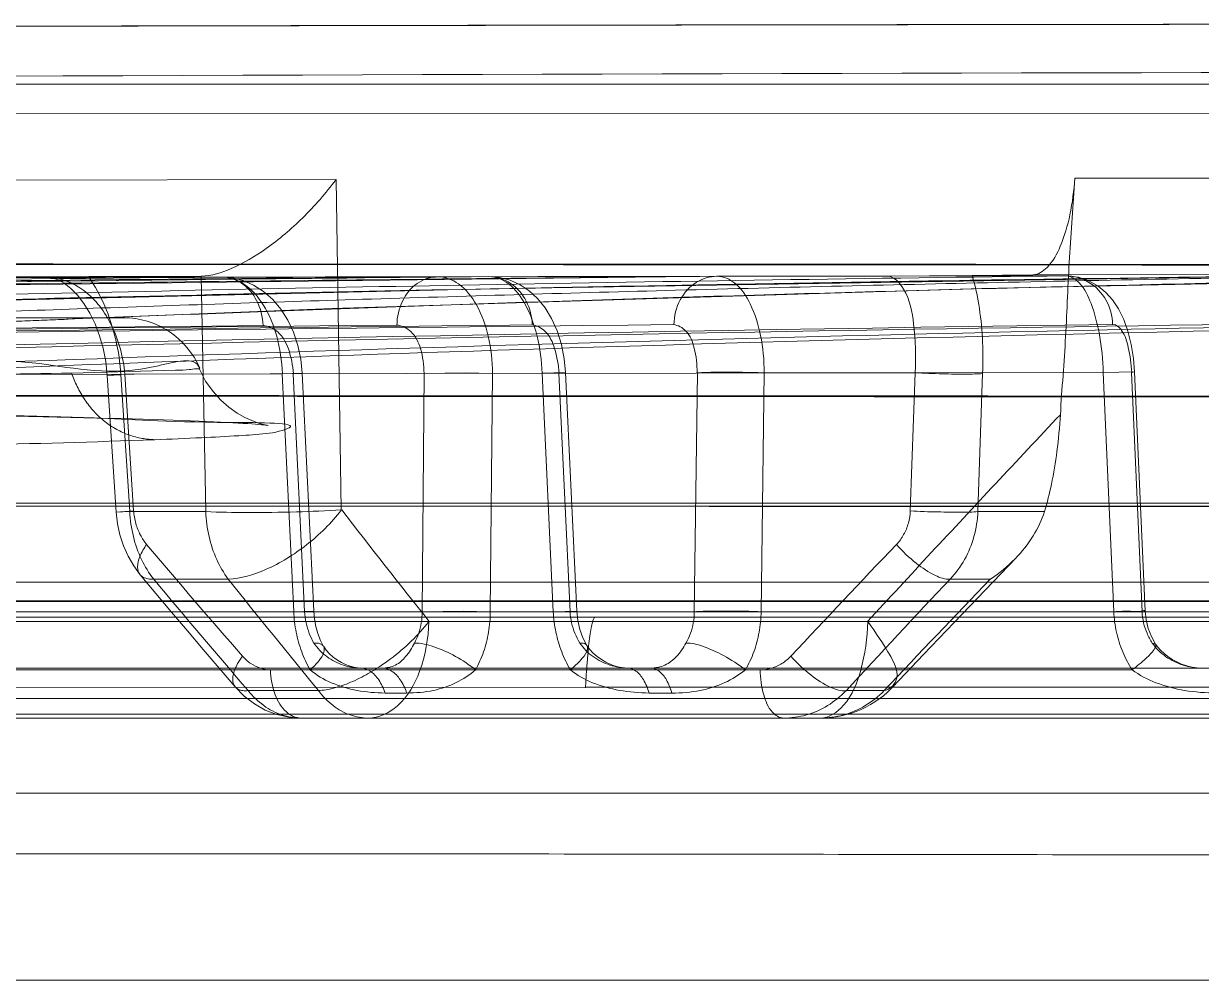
# Model space of a CAD drawing. Header units: millimetres. Extents: x 6110 to 6704, y -2661 to -1821.
# Drawn here: x 6491.412 to 6493.177, y -2148.433 to -2146.999 of the extents above; entities that cross this region are included whole.
import ezdxf

# ---------------------------------------------------------------- set-up
doc = ezdxf.new("R2010")
doc.units = ezdxf.units.MM
doc.header["$LTSCALE"] = 0.1
doc.layers.get('0').update_dxf_attribs({"lineweight": 15})

msp = doc.modelspace()

# ---------------------------------------------------------------- linework, layer by layer
for p, q in [((6500.5625, -2147.09), (6489.5623, -2147.09)), ((6499.6759, -2147.1316), (6490.2165, -2147.1348)), ((6490.6786, -2147.1346), (6499.907, -2147.1315)), ((6491.8806, -2147.2328), (6491.3631, -2147.2339)), ((6491.8878, -2147.728), (6491.8801, -2147.2328)), ((6492.9873, -2147.2309), (6493.5226, -2147.2303)), ((6492.1089, -2147.3784), (6491.267, -2147.3801)), ((6491.5342, -2147.3795), (6491.2674, -2147.3801)), ((6491.3516, -2147.3785), (6491.6777, -2147.3778)), ((6491.5092, -2147.379), (6491.4475, -2147.3798)), ((6491.4475, -2147.3798), (6491.7087, -2147.3792)), ((6491.7091, -2147.3792), (6491.4479, -2147.3798)), ((6491.6778, -2147.3778), (6491.5092, -2147.379)), ((6491.8152, -2147.379), (6491.5342, -2147.3795)), ((6491.6778, -2147.3778), (6491.6847, -2147.7306)), ((6492.1092, -2147.3784), (6491.8152, -2147.379)), ((6492.0322, -2147.3786), (6492.9735, -2147.3772)), ((6492.7058, -2147.3775), (6492.4509, -2147.3779)), ((6492.7061, -2147.3775), (6492.4512, -2147.3779)), ((6492.8333, -2147.3767), (6492.7058, -2147.3775)), ((6492.9244, -2147.3757), (6492.8333, -2147.3767)), ((6493.3422, -2147.3752), (6492.9244, -2147.3757)), ((6491.5608, -2147.44), (6488.4382, -2147.44)), ((6491.37, -2147.5249), (6492.1888, -2147.5232)), ((6491.6395, -2147.5188), (6491.4836, -2147.5229)), ((6491.5634, -2147.5245), (6491.537, -2147.5267)), ((6491.537, -2147.5267), (6491.5575, -2147.5258)), ((6491.5707, -2147.7306), (6491.5575, -2147.5258)), ((6491.7995, -2147.524), (6491.5634, -2147.5245)), ((6491.5634, -2147.5245), (6491.5764, -2147.7293)), ((6491.8292, -2147.523), (6491.7994, -2147.524)), ((6491.8165, -2147.8806), (6491.7994, -2147.524)), ((6491.8157, -2147.524), (6491.8292, -2147.523)), ((6491.8157, -2147.524), (6491.8328, -2147.8806)), ((6491.8464, -2147.8796), (6491.8292, -2147.523)), ((6492.0089, -2147.8806), (6492.0122, -2147.5234)), ((6492.0122, -2147.5234), (6492.0738, -2147.5224)), ((6492.0738, -2147.5224), (6492.1145, -2147.5234)), ((6492.1145, -2147.5234), (6492.1112, -2147.8806)), ((6493.0299, -2147.522), (6492.1144, -2147.5234)), ((6492.1887, -2147.5232), (6492.2239, -2147.5223)), ((6492.1887, -2147.5232), (6492.2056, -2147.8806)), ((6492.2239, -2147.5223), (6492.214, -2147.5232)), ((6492.2308, -2147.8806), (6492.214, -2147.5232)), ((6492.224, -2147.5223), (6492.2408, -2147.8797)), ((6492.4217, -2147.5226), (6492.4169, -2147.8806)), ((6492.517, -2147.8806), (6492.5218, -2147.5226)), ((6492.5218, -2147.5225), (6492.7479, -2147.5225)), ((6492.7479, -2147.5224), (6492.7407, -2147.7293)), ((6492.842, -2147.7306), (6492.849, -2147.5236)), ((6493.0768, -2147.5212), (6493.0299, -2147.522)), ((6493.0458, -2147.8806), (6493.0299, -2147.522)), ((6493.0723, -2147.522), (6493.0768, -2147.5212)), ((6493.0723, -2147.522), (6493.0882, -2147.8806)), ((6493.0927, -2147.8799), (6493.0768, -2147.5213)), ((6491.5501, -2147.7315), (6491.5369, -2147.5267)), ((6493.294, -2147.718), (6486.5005, -2147.718)), ((6486.9055, -2147.7226), (6494.8649, -2147.7223)), ((6491.5764, -2147.7293), (6491.5501, -2147.7315)), ((6491.5501, -2147.7315), (6491.5707, -2147.7306)), ((6491.5707, -2147.7306), (6491.6847, -2147.7306)), ((6492.842, -2147.7306), (6492.9419, -2147.7306)), ((6493.4114, -2147.8365), (6489.0145, -2147.8365)), ((6491.7184, -2147.8316), (6491.6066, -2147.8316)), ((6492.8611, -2147.8316), (6492.8003, -2147.8316)), ((6484.0974, -2147.8647), (6494.8671, -2147.8658)), ((6494.8673, -2147.8645), (6486.8708, -2147.8644)), ((6518.5854, -2147.8886), (6471.5393, -2147.8886)), ((6471.7947, -2147.8806), (6493.7486, -2147.8806)), ((6472.0234, -2147.8807), (6492.4169, -2147.8806)), ((6474.0236, -2147.8887), (6510.2139, -2147.8887)), ((6491.3181, -2147.8953), (6492.6768, -2147.8953)), ((6491.8463, -2147.8796), (6491.8165, -2147.8806)), ((6491.8328, -2147.8806), (6491.8463, -2147.8796)), ((6492.0089, -2147.8806), (6492.0703, -2147.8796)), ((6493.5666, -2147.8953), (6492.0196, -2147.8953)), ((6492.0703, -2147.8796), (6492.1112, -2147.8806)), ((6492.2056, -2147.8806), (6492.2408, -2147.8797)), ((6492.2408, -2147.8797), (6492.2308, -2147.8806)), ((6493.0882, -2147.8806), (6493.0927, -2147.8799)), ((6493.1036, -2147.9275), (6493.1084, -2147.929)), ((6493.6696, -2147.965), (6471.7803, -2147.965)), ((6491.3511, -2147.9677), (6493.0733, -2147.9677)), ((6486.8587, -2147.9956), (6492.254, -2147.9938)), ((6491.7483, -2147.9988), (6491.8535, -2147.9988)), ((6491.9858, -2148.0025), (6491.9534, -2148.0025)), ((6492.254, -2147.9938), (6495.0624, -2147.9937)), ((6492.3492, -2148.0025), (6492.3835, -2148.0025)), ((6492.6444, -2147.9988), (6492.7016, -2147.9988)), ((6494.9423, -2148.0104), (6485.0696, -2148.0104)), ((6486.7943, -2148.0105), (6494.9424, -2148.0106)), ((6495.0623, -2148.034), (6485.068, -2148.0341)), ((6485.0682, -2148.0341), (6495.0617, -2148.0341)), ((6493.5221, -2148.04), (6489.7352, -2148.04)), ((6505.0626, -2148.1525), (6485.0622, -2148.1525)), ((6495.0623, -2148.4331), (6486.4583, -2148.4317))]:
    msp.add_line(p, q)
for points in [[(6494.2922, -2146.9994), (6493.9657, -2146.9996), (6493.644, -2146.9998), (6493.3287, -2147.0001), (6493.0206, -2147.0005), (6492.7205, -2147.0008), (6492.43, -2147.0013), (6492.1502, -2147.0017), (6491.8829, -2147.0022), (6491.6292, -2147.0027), (6491.39, -2147.0032), (6491.1664, -2147.0037), (6490.959, -2147.0043), (6490.7689, -2147.0047), (6490.5965, -2147.0052), (6490.4429, -2147.0056), (6490.1857, -2147.0064)], [(6494.2493, -2146.9995), (6493.9201, -2146.9997), (6493.5964, -2146.9999), (6493.2793, -2147.0002), (6492.9703, -2147.0006), (6492.6708, -2147.001), (6492.3815, -2147.0014), (6492.1039, -2147.0019), (6491.839, -2147.0023), (6491.5881, -2147.0028), (6491.3524, -2147.0034), (6491.1319, -2147.0039), (6490.9272, -2147.0044), (6490.7391, -2147.0049), (6490.5688, -2147.0053)], [(6492.0319, -2147.3786), (6489.7715, -2147.4045), (6487.3918, -2147.4449), (6484.8929, -2147.4989), (6482.2746, -2147.5655), (6479.5371, -2147.6423), (6476.6803, -2147.7266)], [(6492.4505, -2147.3779), (6490.6938, -2147.3991), (6488.8549, -2147.4313), (6486.9338, -2147.4744), (6484.9305, -2147.5281), (6482.8451, -2147.5915), (6480.6776, -2147.6637)], [(6493.3439, -2147.3768), (6492.111, -2147.3967), (6490.8329, -2147.4268), (6489.5095, -2147.4678), (6488.1409, -2147.52), (6486.727, -2147.5837)], [(6493.8117, -2147.3763), (6492.848, -2147.3963), (6491.874, -2147.4261), (6490.8898, -2147.4659), (6489.8954, -2147.5158), (6488.8909, -2147.5759), (6487.8762, -2147.6462)], [(6491.4479, -2147.3798), (6491.4552, -2147.3806), (6491.4634, -2147.3833), (6491.4725, -2147.3884), (6491.4825, -2147.3961), (6491.4924, -2147.4063), (6491.502, -2147.4188), (6491.5108, -2147.4333), (6491.5187, -2147.4494), (6491.5254, -2147.467), (6491.5308, -2147.4858), (6491.5347, -2147.5058), (6491.5369, -2147.5267)], [(6491.8292, -2147.523), (6491.8271, -2147.5022), (6491.8228, -2147.4815), (6491.8162, -2147.4618), (6491.8077, -2147.4436), (6491.7972, -2147.4271), (6491.7851, -2147.4127), (6491.7713, -2147.4006), (6491.7563, -2147.391), (6491.7405, -2147.3843), (6491.7246, -2147.3804), (6491.7091, -2147.3792)], [(6492.9738, -2147.3772), (6492.8108, -2147.3774), (6492.6499, -2147.3776), (6492.4915, -2147.3779), (6492.3358, -2147.3781), (6492.1825, -2147.3783), (6492.0325, -2147.3786)], [(6492.224, -2147.5223), (6492.222, -2147.5018), (6492.2177, -2147.4801), (6492.2112, -2147.4595), (6492.203, -2147.4413), (6492.1932, -2147.4252), (6492.182, -2147.4114), (6492.1695, -2147.3998), (6492.1557, -2147.3906), (6492.1409, -2147.3839), (6492.1251, -2147.3798), (6492.1092, -2147.3784)], [(6493.0768, -2147.5213), (6493.0751, -2147.501), (6493.0719, -2147.4803), (6493.067, -2147.4604), (6493.0606, -2147.4425), (6493.0528, -2147.4266), (6493.044, -2147.4134), (6493.034, -2147.4021), (6493.0226, -2147.3928), (6493.0094, -2147.3851), (6492.9927, -2147.3793), (6492.9737, -2147.3772)], [(6491.3965, -2147.5877), (6491.419, -2147.5881), (6491.4408, -2147.5886), (6491.462, -2147.589), (6491.4824, -2147.5894), (6491.5021, -2147.5899), (6491.5212, -2147.5903), (6491.5396, -2147.5908), (6491.5573, -2147.5912), (6491.5743, -2147.5917), (6491.5907, -2147.5922), (6491.6063, -2147.5927), (6491.6213, -2147.5931), (6491.6356, -2147.5936), (6491.6491, -2147.5941), (6491.662, -2147.5946), (6491.6743, -2147.595), (6491.6858, -2147.5955), (6491.6966, -2147.596), (6491.7068, -2147.5965), (6491.7163, -2147.5969), (6491.7251, -2147.5974), (6491.7332, -2147.5979), (6491.7407, -2147.5983), (6491.7475, -2147.5987), (6491.7537, -2147.5992), (6491.7591, -2147.5996), (6491.764, -2147.6), (6491.7681, -2147.6004), (6491.7716, -2147.6007), (6491.7744, -2147.601), (6491.7765, -2147.6012), (6491.7778, -2147.6014), (6491.7783, -2147.6015), (6491.778, -2147.6014), (6491.7764, -2147.6011), (6491.7735, -2147.6005), (6491.7689, -2147.5993), (6491.7623, -2147.5973), (6491.7538, -2147.5942), (6491.7432, -2147.5894), (6491.7316, -2147.5829), (6491.7194, -2147.5742), (6491.7072, -2147.5634), (6491.6955, -2147.5505), (6491.6845, -2147.5349), (6491.6746, -2147.5161)], [(6491.5501, -2147.7315), (6491.5521, -2147.7487), (6491.5558, -2147.7656), (6491.5612, -2147.782), (6491.5681, -2147.7974), (6491.5766, -2147.8119), (6491.5865, -2147.8252)], [(6492.7148, -2147.9932), (6492.7606, -2147.9449), (6492.8066, -2147.8965), (6492.8529, -2147.8481), (6492.8994, -2147.7997)], [(6491.5864, -2147.8252), (6491.6099, -2147.8533), (6491.6335, -2147.8813), (6491.6572, -2147.9094), (6491.681, -2147.9374), (6491.7048, -2147.9654), (6491.7288, -2147.9933)], [(6491.8613, -2147.9327), (6491.8567, -2147.9236), (6491.8527, -2147.9134), (6491.8496, -2147.9026), (6491.8475, -2147.8912), (6491.8464, -2147.8796)], [(6492.2561, -2147.9312), (6492.2501, -2147.9197), (6492.2454, -2147.907), (6492.2423, -2147.8935), (6492.2408, -2147.8797)], [(6493.1084, -2147.929), (6493.1021, -2147.9179), (6493.0973, -2147.9057), (6493.0941, -2147.8929), (6493.0927, -2147.8799)], [(6492.3166, -2147.965), (6492.3124, -2147.9649), (6492.3078, -2147.9643), (6492.3025, -2147.9632), (6492.2969, -2147.9616), (6492.2908, -2147.9592), (6492.2843, -2147.9562), (6492.2778, -2147.9523), (6492.2713, -2147.9477), (6492.2653, -2147.9425), (6492.2601, -2147.9369), (6492.2561, -2147.9313)], [(6493.1772, -2147.965), (6493.1703, -2147.9647), (6493.1628, -2147.9636), (6493.1551, -2147.9617), (6493.1475, -2147.9591), (6493.1401, -2147.9558), (6493.1332, -2147.952), (6493.1269, -2147.9479), (6493.1213, -2147.9434), (6493.1162, -2147.9387), (6493.1119, -2147.9339), (6493.1084, -2147.9291)], [(6491.916, -2147.965), (6491.9128, -2147.9649), (6491.9089, -2147.9644), (6491.9044, -2147.9634), (6491.8994, -2147.9619), (6491.8939, -2147.9598), (6491.888, -2147.9569), (6491.8819, -2147.9532), (6491.8758, -2147.9488), (6491.8701, -2147.9438), (6491.8651, -2147.9383), (6491.8614, -2147.9328)], [(6491.7288, -2147.9933), (6491.7424, -2148.0071), (6491.7575, -2148.0187), (6491.7739, -2148.0279), (6491.7913, -2148.0346), (6491.8091, -2148.0387), (6491.8272, -2148.04)]]:
    msp.add_lwpolyline(points)
for centre, radius, start, end in [((6495.8825, -2345.2887), 197.8591, 90.821909, 93.490905), ((6491.5608, -2147.565), 0.125, 23.2445, 90), ((6503.2442, -2138.9505), 14.3527, 217.70266, 218.55114), ((6503.4263, -2137.7691), 15.4974, 220.23733, 221.05239), ((6516.2435, -2170.1779), 32.4813, 136.40394, 136.80999), ((6503.4412, -2137.9529), 15.4158, 219.85268, 220.66737), ((6502.8978, -2138.9428), 14.2825, 218.48819, 219.35068), ((6516.3643, -2169.9518), 32.3197, 136.81016, 137.21554), ((6516.2779, -2170.3175), 32.4649, 136.16174, 136.56963), ((6492.6058, -2147.89), 0.15, 269.9999, 318.1961)]:
    msp.add_arc(centre, radius, start, end)
for points, knots in [([(6490.0945, -2147.0067), (6490.0742, -2147.0068), (6490.0415, -2147.0069), (6489.9978, -2147.007), (6489.9618, -2147.0071), (6489.9481, -2147.0072), (6489.9285, -2147.0072), (6489.9426, -2147.0072), (6489.9561, -2147.0071), (6490.0058, -2147.007), (6490.0917, -2147.0067), (6490.2347, -2147.0063), (6490.4227, -2147.0057), (6490.7619, -2147.0047), (6491.2836, -2147.0034), (6491.866, -2147.0022), (6492.3978, -2147.0013), (6492.8377, -2147.0007), (6493.2992, -2147.0001), (6493.9453, -2146.9995), (6494.771, -2146.9992), (6495.6018, -2146.9993), (6496.262, -2146.9996), (6496.7433, -2147), (6497.2082, -2147.0006), (6497.7834, -2147.0014), (6498.4308, -2147.0025), (6499.0628, -2147.004), (6499.4233, -2147.0049), (6499.5567, -2147.0053)], [0, 0, 0, 0, 0.005823, 0.010402, 0.013726, 0.015796, 0.016608, 0.017066, 0.018803, 0.021787, 0.031398, 0.045882, 0.065227, 0.089191, 0.149773, 0.225198, 0.267685, 0.312785, 0.360042, 0.409119, 0.51084, 0.613132, 0.663784, 0.713197, 0.76066, 0.806283, 0.889497, 0.959103, 1, 1, 1, 1]), ([(6490.5685, -2147.0053), (6490.7699, -2147.0048), (6491.2289, -2147.0036), (6491.9894, -2147.002), (6492.879, -2147.0006), (6493.8612, -2146.9996), (6494.8935, -2146.9992), (6495.9344, -2146.9994), (6496.9373, -2147.0002), (6497.8585, -2147.0015), (6498.6676, -2147.0031), (6499.307, -2147.0046), (6499.8078, -2147.006), (6500.0291, -2147.0067), (6500.251, -2147.0074), (6500.081, -2147.0068), (6500.0283, -2147.0067)], [0, 0, 0, 0, 0.061828, 0.140832, 0.233385, 0.334836, 0.44226, 0.550165, 0.654318, 0.74989, 0.833348, 0.901165, 0.950069, 0.977961, 0.983845, 1, 1, 1, 1]), ([(6472.0747, -2147.3586), (6475.9053, -2147.2626), (6483.5676, -2147.1187), (6495.0629, -2147.0467), (6506.5582, -2147.1187), (6514.2206, -2147.2627), (6518.0511, -2147.3586)], [0, 0, 0, 0, 0.25, 0.5, 0.75, 1, 1, 1, 1]), ([(6491.6778, -2147.3778), (6491.6933, -2147.3774), (6491.7283, -2147.3663), (6491.7791, -2147.3357), (6491.8323, -2147.2906), (6491.8647, -2147.2533), (6491.8801, -2147.2328)], [0, 0, 0, 0, 0.182544, 0.420212, 0.698266, 1, 1, 1, 1]), ([(6492.9872, -2147.2309), (6492.9861, -2147.2493), (6492.9818, -2147.284), (6492.9683, -2147.3297), (6492.9514, -2147.3627), (6492.9325, -2147.3756), (6492.9244, -2147.3757)], [0, 0, 0, 0, 0.332087, 0.63023, 0.854866, 1, 1, 1, 1]), ([(6492.9872, -2147.2309), (6492.9848, -2147.2706), (6492.9784, -2147.3495), (6492.9745, -2147.4678), (6492.9681, -2147.5462), (6492.9657, -2147.5853)], [0, 0, 0, 0, 0.335853, 0.668589, 1, 1, 1, 1]), ([(6471.3147, -2147.3571), (6471.3153, -2147.3571), (6471.3178, -2147.3571), (6471.3233, -2147.3571), (6471.3326, -2147.3572), (6471.3523, -2147.3572), (6471.3862, -2147.3573), (6471.4652, -2147.3574), (6471.6008, -2147.3577), (6471.7606, -2147.358), (6471.9178, -2147.3583), (6472.0592, -2147.3585), (6472.2241, -2147.3588), (6472.4271, -2147.3592), (6472.6897, -2147.3595), (6472.9566, -2147.3597), (6473.2188, -2147.3599), (6473.4596, -2147.3601), (6473.7342, -2147.3602), (6474.1759, -2147.3604), (6474.8284, -2147.3606), (6475.7255, -2147.3607), (6476.7659, -2147.3607), (6477.9322, -2147.3605), (6479.1997, -2147.3602), (6481.0221, -2147.3601), (6482.9046, -2147.3598), (6484.8313, -2147.3594), (6486.3092, -2147.3592), (6487.7989, -2147.3592), (6489.2975, -2147.3593), (6490.804, -2147.3598), (6492.2685, -2147.3605), (6493.6886, -2147.3614), (6494.6042, -2147.3618), (6495.0622, -2147.3619)], [0, 0, 0, 0, 0.000078, 0.000312, 0.000702, 0.001247, 0.002806, 0.004989, 0.011227, 0.019924, 0.025187, 0.031083, 0.037783, 0.046023, 0.056721, 0.070956, 0.07975, 0.089844, 0.10137, 0.114443, 0.145647, 0.183798, 0.227763, 0.277088, 0.331133, 0.387887, 0.507311, 0.568943, 0.631279, 0.694023, 0.75713, 0.820596, 0.884336, 0.942135, 1, 1, 1, 1]), ([(6495.0625, -2147.3609), (6494.9128, -2147.3609), (6494.6141, -2147.3608), (6494.1649, -2147.3607), (6493.7152, -2147.3604), (6493.2682, -2147.3602), (6492.8279, -2147.36), (6492.3924, -2147.3598), (6491.9512, -2147.3597), (6491.4904, -2147.3595), (6490.9953, -2147.3594), (6490.4517, -2147.3593), (6489.846, -2147.3592), (6489.1662, -2147.3592), (6488.401, -2147.3592), (6487.5409, -2147.3592), (6486.5785, -2147.3592), (6485.5025, -2147.3593), (6484.3011, -2147.3595), (6482.988, -2147.3597), (6481.6423, -2147.3599), (6480.3666, -2147.3602), (6479.2335, -2147.3604), (6478.2439, -2147.3605), (6477.3688, -2147.3606), (6476.5844, -2147.3606), (6475.8783, -2147.3606), (6475.2441, -2147.3606), (6474.674, -2147.3605), (6474.1587, -2147.3604), (6473.6909, -2147.3601), (6473.2697, -2147.36), (6472.8989, -2147.3598), (6472.581, -2147.3594), (6472.3127, -2147.359), (6472.1493, -2147.3587), (6472.0747, -2147.3586)], [0, 0, 0, 0, 0.019536, 0.038982, 0.058621, 0.078223, 0.09732, 0.11608, 0.135062, 0.154893, 0.176221, 0.199673, 0.22584, 0.25526, 0.288397, 0.325695, 0.367502, 0.413999, 0.466116, 0.524291, 0.585359, 0.641741, 0.690769, 0.733236, 0.770895, 0.804967, 0.835605, 0.86304, 0.887734, 0.910011, 0.930285, 0.948779, 0.964986, 0.978676, 0.99027, 1, 1, 1, 1]), ([(6476.6816, -2147.7265), (6477.0241, -2147.7164), (6477.7882, -2147.6936), (6479.0132, -2147.6578), (6480.4111, -2147.6174), (6481.9541, -2147.5743), (6483.6572, -2147.5291), (6485.5208, -2147.4834), (6487.5473, -2147.4401), (6489.736, -2147.4028), (6491.2489, -2147.3853), (6492.0322, -2147.3786)], [0, 0, 0, 0, 0.066948, 0.149355, 0.239448, 0.340177, 0.450927, 0.572318, 0.704391, 0.846952, 1, 1, 1, 1]), ([(6478.5772, -2147.7261), (6478.6728, -2147.7222), (6478.8801, -2147.7143), (6479.2171, -2147.7024), (6479.6069, -2147.6889), (6480.0554, -2147.6739), (6480.5625, -2147.6575), (6481.1238, -2147.6393), (6481.7426, -2147.6185), (6482.4414, -2147.5952), (6483.236, -2147.5709), (6484.1401, -2147.543), (6485.1508, -2147.5142), (6486.2788, -2147.4838), (6487.5312, -2147.4531), (6488.9209, -2147.4235), (6490.4622, -2147.397), (6491.5417, -2147.3838), (6492.1089, -2147.3784)], [0, 0, 0, 0, 0.021189, 0.04597, 0.074744, 0.107634, 0.145422, 0.187186, 0.232097, 0.282629, 0.342156, 0.408281, 0.483095, 0.566222, 0.658368, 0.760734, 0.874289, 1, 1, 1, 1]), ([(6478.9092, -2147.7259), (6479.0035, -2147.722), (6479.2097, -2147.7268), (6479.546, -2147.7251), (6479.9393, -2147.7127), (6480.3736, -2147.6747), (6480.8306, -2147.6591), (6481.3097, -2147.6422), (6481.8359, -2147.6244), (6482.4385, -2147.6047), (6483.125, -2147.5828), (6483.8979, -2147.5591), (6484.7666, -2147.5324), (6485.7385, -2147.5052), (6486.8229, -2147.4767), (6488.0287, -2147.4481), (6489.3688, -2147.4205), (6490.858, -2147.3955), (6491.9019, -2147.3829), (6492.4509, -2147.3779)], [0, 0, 0, 0, 0.020905, 0.045625, 0.074486, 0.108011, 0.142138, 0.175725, 0.21418, 0.25873, 0.309241, 0.366286, 0.429968, 0.501698, 0.581586, 0.670189, 0.768802, 0.878424, 1, 1, 1, 1]), ([(6492.9735, -2147.3772), (6492.6807, -2147.3809), (6492.1205, -2147.3895), (6491.3172, -2147.406), (6490.5856, -2147.4244), (6489.9194, -2147.4439), (6489.3123, -2147.4638), (6488.76, -2147.4834), (6488.2569, -2147.5028), (6487.8011, -2147.5212), (6487.3913, -2147.5385), (6487.0218, -2147.5556), (6486.6861, -2147.571), (6486.3888, -2147.5839), (6486.1334, -2147.5975), (6485.9135, -2147.6098), (6485.7134, -2147.6199), (6485.5276, -2147.6294), (6485.3533, -2147.6385), (6485.1822, -2147.6466), (6485.0174, -2147.6526), (6484.8681, -2147.6592), (6484.7427, -2147.6658), (6484.6362, -2147.6716), (6484.5424, -2147.6766), (6484.4588, -2147.6812), (6484.3837, -2147.6854), (6484.3159, -2147.6891), (6484.2543, -2147.6926), (6484.1983, -2147.6957), (6484.1474, -2147.6986), (6484.1009, -2147.7012), (6484.0585, -2147.7037), (6484.0197, -2147.7059), (6483.9843, -2147.7079), (6483.9519, -2147.7098), (6483.9223, -2147.7115), (6483.8952, -2147.7131), (6483.8703, -2147.7146), (6483.8477, -2147.7159), (6483.827, -2147.7171), (6483.8082, -2147.7183), (6483.7913, -2147.7193), (6483.777, -2147.7202), (6483.7642, -2147.7212), (6483.7583, -2147.7216), (6483.7502, -2147.7227), (6483.7581, -2147.7238), (6483.7607, -2147.7237), (6483.7636, -2147.7238)], [0, 0, 0, 0, 0.095079, 0.18188, 0.260839, 0.33269, 0.398233, 0.458057, 0.512097, 0.561684, 0.60617, 0.645254, 0.68175, 0.715272, 0.741857, 0.764784, 0.786775, 0.806919, 0.825191, 0.843417, 0.862546, 0.878731, 0.891917, 0.903307, 0.913381, 0.922388, 0.930485, 0.937808, 0.944454, 0.950501, 0.956008, 0.96103, 0.965614, 0.9698, 0.973627, 0.977128, 0.980331, 0.983265, 0.98595, 0.988404, 0.990643, 0.992679, 0.994513, 0.996114, 0.997431, 0.998358, 0.998726, 0.999058, 1, 1, 1, 1]), ([(6484.1445, -2147.7236), (6484.1177, -2147.7223), (6484.024, -2147.7181), (6484.18, -2147.6976), (6484.3136, -2147.6962), (6484.5894, -2147.6807), (6484.9099, -2147.6697), (6485.2892, -2147.6558), (6485.6992, -2147.6413), (6486.0655, -2147.6256), (6486.3894, -2147.6047), (6486.7636, -2147.5818), (6487.2314, -2147.5633), (6487.7737, -2147.5368), (6488.3507, -2147.5132), (6489.0143, -2147.4866), (6489.7542, -2147.4603), (6490.5776, -2147.4341), (6491.4295, -2147.4112), (6492.3661, -2147.391), (6493.0018, -2147.381), (6493.3446, -2147.3768)], [0, 0, 0, 0, 0.008593, 0.014647, 0.032289, 0.064409, 0.095959, 0.137351, 0.18512, 0.227608, 0.254696, 0.289056, 0.347648, 0.404633, 0.462936, 0.532578, 0.617305, 0.700008, 0.796403, 0.890225, 1, 1, 1, 1]), ([(6493.3446, -2147.3768), (6493.0371, -2147.3806), (6492.4793, -2147.3891), (6491.6684, -2147.4055), (6490.9456, -2147.4233), (6490.2924, -2147.4421), (6489.7406, -2147.4599), (6489.2792, -2147.4758), (6488.8682, -2147.491), (6488.4667, -2147.5071), (6488.0746, -2147.5226), (6487.7125, -2147.5379), (6487.4027, -2147.5541), (6487.1295, -2147.5679), (6486.8878, -2147.5766), (6486.6544, -2147.5849), (6486.4294, -2147.6089), (6486.2056, -2147.6488), (6485.9959, -2147.6621), (6485.7971, -2147.67), (6485.5979, -2147.6551), (6485.4017, -2147.6423), (6485.2337, -2147.6892), (6485.099, -2147.7094), (6484.9926, -2147.7215), (6484.903, -2147.7299), (6484.8262, -2147.7364), (6484.7597, -2147.7415), (6484.7017, -2147.7457), (6484.6507, -2147.7492), (6484.6055, -2147.7521), (6484.5651, -2147.7547), (6484.5284, -2147.7569), (6484.4947, -2147.7589), (6484.463, -2147.7606), (6484.4323, -2147.7623), (6484.4014, -2147.7638), (6484.3635, -2147.7655), (6484.3165, -2147.767), (6484.2626, -2147.7687), (6484.2071, -2147.7661), (6484.1636, -2147.7698), (6484.1223, -2147.7454), (6484.138, -2147.7233), (6484.1445, -2147.7236)], [0, 0, 0, 0, 0.099653, 0.180729, 0.262813, 0.333913, 0.39248, 0.441705, 0.483488, 0.525752, 0.571889, 0.610623, 0.6432, 0.672414, 0.699243, 0.721578, 0.748058, 0.772485, 0.795168, 0.8161, 0.836806, 0.860032, 0.879077, 0.892856, 0.904164, 0.913766, 0.922011, 0.929145, 0.935372, 0.940842, 0.945707, 0.950049, 0.953975, 0.957602, 0.961, 0.964262, 0.967576, 0.971002, 0.976556, 0.982796, 0.988557, 0.994241, 0.997885, 1, 1, 1, 1]), ([(6491.7087, -2147.3792), (6490.8396, -2147.3868), (6489.1463, -2147.4073), (6486.6738, -2147.4521), (6485.0704, -2147.4886), (6484.2911, -2147.5075)], [0, 0, 0, 0, 0.351464, 0.684792, 1, 1, 1, 1]), ([(6493.4314, -2147.3767), (6493.2501, -2147.3795), (6492.9025, -2147.3861), (6492.403, -2147.3981), (6491.9457, -2147.4113), (6491.5274, -2147.4252), (6491.1446, -2147.4395), (6490.7934, -2147.454), (6490.472, -2147.468), (6490.1786, -2147.4818), (6489.9104, -2147.4956), (6489.6653, -2147.5081), (6489.4424, -2147.5201), (6489.2403, -2147.5322), (6489.0549, -2147.5434), (6488.8846, -2147.5528), (6488.7297, -2147.5623), (6488.5872, -2147.5716), (6488.4565, -2147.5793), (6488.3433, -2147.5879), (6488.2422, -2147.5935), (6488.1473, -2147.6177), (6488.0452, -2147.6282), (6487.9456, -2147.6342), (6487.8551, -2147.6405), (6487.7737, -2147.6455), (6487.699, -2147.6508), (6487.6228, -2147.6524), (6487.5369, -2147.6416), (6487.4448, -2147.6508), (6487.357, -2147.67), (6487.2746, -2147.6758), (6487.1964, -2147.6824), (6487.1222, -2147.6886), (6487.0554, -2147.6939), (6486.9962, -2147.6985), (6486.9434, -2147.7027), (6486.8959, -2147.7064), (6486.8529, -2147.7098), (6486.814, -2147.7129), (6486.7786, -2147.7157), (6486.7464, -2147.7182), (6486.7171, -2147.7205), (6486.6903, -2147.7227), (6486.6659, -2147.7246), (6486.6436, -2147.7263), (6486.6232, -2147.7279), (6486.6046, -2147.7294), (6486.5875, -2147.7307), (6486.5719, -2147.7319), (6486.5576, -2147.7329), (6486.5446, -2147.7338), (6486.5327, -2147.7346), (6486.522, -2147.7352), (6486.5124, -2147.7356), (6486.5042, -2147.7354), (6486.4983, -2147.7351), (6486.4931, -2147.732), (6486.4973, -2147.7261), (6486.5053, -2147.7237), (6486.5125, -2147.7227), (6486.5166, -2147.7228)], [0, 0, 0, 0, 0.077971, 0.149487, 0.214858, 0.274693, 0.329463, 0.379574, 0.425841, 0.467788, 0.505904, 0.541311, 0.573334, 0.601873, 0.62837, 0.65318, 0.675253, 0.695092, 0.714573, 0.731564, 0.743953, 0.75799, 0.773498, 0.787992, 0.80091, 0.812517, 0.823042, 0.833139, 0.845249, 0.860101, 0.872666, 0.883882, 0.895546, 0.906404, 0.915922, 0.924359, 0.931912, 0.938711, 0.944856, 0.950431, 0.955502, 0.960119, 0.964326, 0.968163, 0.971665, 0.974862, 0.977784, 0.980457, 0.9829, 0.985137, 0.987183, 0.989049, 0.990752, 0.992301, 0.993683, 0.994878, 0.995787, 0.996338, 0.996946, 0.998205, 1, 1, 1, 1]), ([(6493.8128, -2147.3763), (6493.6199, -2147.3794), (6493.2501, -2147.3864), (6492.7188, -2147.3996), (6492.2327, -2147.4143), (6491.7885, -2147.4298), (6491.382, -2147.4459), (6491.0102, -2147.4618), (6490.6707, -2147.4776), (6490.3602, -2147.4932), (6490.076, -2147.5081), (6489.8176, -2147.5221), (6489.5855, -2147.5355), (6489.376, -2147.5486), (6489.1826, -2147.5606), (6489.0056, -2147.571), (6488.8519, -2147.5806), (6488.7221, -2147.5906), (6488.608, -2147.5994), (6488.5013, -2147.6067), (6488.401, -2147.6137), (6488.3092, -2147.62), (6488.2255, -2147.6259), (6488.1489, -2147.6312), (6488.0772, -2147.6363), (6488.0054, -2147.6411), (6487.9305, -2147.6449), (6487.8568, -2147.6481), (6487.792, -2147.6509), (6487.7367, -2147.6547), (6487.6851, -2147.6583), (6487.6302, -2147.6623), (6487.5704, -2147.6667), (6487.5056, -2147.6715), (6487.4389, -2147.6766), (6487.3753, -2147.6815), (6487.3183, -2147.6859), (6487.2678, -2147.6898), (6487.2227, -2147.6933), (6487.1822, -2147.6965), (6487.1455, -2147.6994), (6487.1123, -2147.702), (6487.0822, -2147.7044), (6487.0547, -2147.7066), (6487.0297, -2147.7086), (6487.0069, -2147.7104), (6486.9861, -2147.7121), (6486.9671, -2147.7137), (6486.9498, -2147.7151), (6486.9341, -2147.7164), (6486.9197, -2147.7177), (6486.9066, -2147.7184), (6486.8961, -2147.7204), (6486.889, -2147.719), (6486.8844, -2147.7229), (6486.8979, -2147.7214), (6486.9013, -2147.7225), (6486.9055, -2147.7226)], [0, 0, 0, 0, 0.083216, 0.159495, 0.229216, 0.29294, 0.351195, 0.40467, 0.453422, 0.497788, 0.538757, 0.576165, 0.609399, 0.639009, 0.666677, 0.692995, 0.715454, 0.733113, 0.749119, 0.764801, 0.779275, 0.792469, 0.804501, 0.81546, 0.825556, 0.835534, 0.846477, 0.857898, 0.867365, 0.874439, 0.8818, 0.889683, 0.89817, 0.90767, 0.917697, 0.927027, 0.935146, 0.94238, 0.948844, 0.954663, 0.959922, 0.964692, 0.969029, 0.972977, 0.976574, 0.979851, 0.98284, 0.985571, 0.988059, 0.99032, 0.992393, 0.99429, 0.995942, 0.997036, 0.997213, 0.998187, 1, 1, 1, 1]), ([(6491.4475, -2147.3798), (6491.4667, -2147.3796), (6491.5083, -2147.3968), (6491.5488, -2147.4523), (6491.561, -2147.4994), (6491.5634, -2147.5245)], [0, 0, 0, 0, 0.288015, 0.621436, 1, 1, 1, 1]), ([(6491.5575, -2147.5258), (6491.5563, -2147.5079), (6491.5512, -2147.4726), (6491.5351, -2147.4228), (6491.5186, -2147.3927), (6491.5092, -2147.379)], [0, 0, 0, 0, 0.345265, 0.681355, 1, 1, 1, 1]), ([(6491.7995, -2147.524), (6491.7988, -2147.5051), (6491.7936, -2147.4691), (6491.7745, -2147.4222), (6491.7462, -2147.3885), (6491.7203, -2147.3791), (6491.7087, -2147.3792)], [0, 0, 0, 0, 0.306536, 0.583183, 0.812127, 1, 1, 1, 1]), ([(6491.7087, -2147.3792), (6491.7191, -2147.3792), (6491.7412, -2147.3865), (6491.7641, -2147.4143), (6491.7701, -2147.4388), (6491.7705, -2147.4517)], [0, 0, 0, 0, 0.297578, 0.629043, 1, 1, 1, 1]), ([(6491.9711, -2147.451), (6491.9714, -2147.4388), (6491.9768, -2147.415), (6491.9987, -2147.3866), (6492.0214, -2147.3786), (6492.0322, -2147.3786)], [0, 0, 0, 0, 0.353533, 0.686533, 1, 1, 1, 1]), ([(6492.0322, -2147.3786), (6492.0433, -2147.3785), (6492.0682, -2147.3883), (6492.0939, -2147.4224), (6492.1105, -2147.4692), (6492.1143, -2147.5047), (6492.1144, -2147.5234)], [0, 0, 0, 0, 0.184223, 0.411631, 0.690141, 1, 1, 1, 1]), ([(6492.1089, -2147.3784), (6492.1194, -2147.3783), (6492.1431, -2147.3887), (6492.1672, -2147.4227), (6492.1837, -2147.4691), (6492.1882, -2147.5045), (6492.1888, -2147.5232)], [0, 0, 0, 0, 0.175829, 0.402545, 0.684824, 1, 1, 1, 1]), ([(6492.1741, -2147.451), (6492.1737, -2147.4387), (6492.1678, -2147.4144), (6492.144, -2147.3861), (6492.1204, -2147.3784), (6492.1089, -2147.3784)], [0, 0, 0, 0, 0.345739, 0.678467, 1, 1, 1, 1]), ([(6492.4509, -2147.3779), (6492.4401, -2147.3779), (6492.4172, -2147.385), (6492.3928, -2147.4127), (6492.3866, -2147.4375), (6492.3863, -2147.4504)], [0, 0, 0, 0, 0.30557, 0.636773, 1, 1, 1, 1]), ([(6492.5218, -2147.5225), (6492.5217, -2147.5037), (6492.5185, -2147.4683), (6492.5042, -2147.422), (6492.4829, -2147.3883), (6492.4606, -2147.3778), (6492.4509, -2147.3779)], [0, 0, 0, 0, 0.324925, 0.610475, 0.832753, 1, 1, 1, 1]), ([(6492.7058, -2147.3775), (6492.7163, -2147.3774), (6492.7391, -2147.404), (6492.7474, -2147.4549), (6492.7497, -2147.4981), (6492.7479, -2147.5225)], [0, 0, 0, 0, 0.198184, 0.540008, 1, 1, 1, 1]), ([(6492.849, -2147.5236), (6492.8498, -2147.5058), (6492.8498, -2147.4711), (6492.8445, -2147.4218), (6492.8377, -2147.3909), (6492.8333, -2147.3767)], [0, 0, 0, 0, 0.361369, 0.699545, 1, 1, 1, 1]), ([(6493.0299, -2147.522), (6493.0294, -2147.5032), (6493.0262, -2147.4681), (6493.0143, -2147.4224), (6492.9993, -2147.3898), (6492.9812, -2147.3771), (6492.9735, -2147.3772)], [0, 0, 0, 0, 0.344197, 0.641716, 0.860246, 1, 1, 1, 1]), ([(6492.9735, -2147.3772), (6492.9857, -2147.3772), (6493.0105, -2147.3843), (6493.037, -2147.4122), (6493.0437, -2147.4374), (6493.0439, -2147.4501)], [0, 0, 0, 0, 0.328186, 0.658591, 1, 1, 1, 1]), ([(6476.467, -2147.7989), (6478.2261, -2147.7443), (6481.6855, -2147.6459), (6486.7866, -2147.5164), (6490.129, -2147.4678), (6491.7708, -2147.4517)], [0, 0, 0, 0, 0.34491, 0.678234, 1, 1, 1, 1]), ([(6491.9708, -2147.451), (6490.3254, -2147.4669), (6486.9741, -2147.5152), (6481.8577, -2147.6448), (6478.3865, -2147.7439), (6476.6208, -2147.7989)], [0, 0, 0, 0, 0.321502, 0.654851, 1, 1, 1, 1]), ([(6492.1745, -2147.4509), (6490.7253, -2147.466), (6487.7725, -2147.5132), (6483.2621, -2147.6396), (6480.201, -2147.7414), (6478.6432, -2147.7986)], [0, 0, 0, 0, 0.321188, 0.654512, 1, 1, 1, 1]), ([(6478.8447, -2147.7984), (6480.4049, -2147.7408), (6483.4697, -2147.6382), (6487.9833, -2147.5119), (6490.9371, -2147.4651), (6492.3859, -2147.4504)], [0, 0, 0, 0, 0.345775, 0.679121, 1, 1, 1, 1]), ([(6493.2743, -2147.4492), (6492.2523, -2147.4636), (6490.2075, -2147.5086), (6487.1401, -2147.6243), (6485.0956, -2147.7336), (6484.0733, -2147.7962)], [0, 0, 0, 0, 0.332999, 0.666308, 1, 1, 1, 1]), ([(6493.5045, -2147.4492), (6492.7354, -2147.4622), (6491.1973, -2147.505), (6488.8917, -2147.6205), (6487.3565, -2147.7315), (6486.5895, -2147.7955)], [0, 0, 0, 0, 0.333263, 0.666545, 1, 1, 1, 1]), ([(6486.8331, -2147.7956), (6487.6004, -2147.7314), (6489.1348, -2147.6201), (6491.4376, -2147.5046), (6492.9728, -2147.4619), (6493.7398, -2147.4492)], [0, 0, 0, 0, 0.333958, 0.66724, 1, 1, 1, 1]), ([(6491.7708, -2147.4517), (6491.7787, -2147.4523), (6491.7963, -2147.4608), (6491.8111, -2147.4889), (6491.815, -2147.5114), (6491.816, -2147.524)], [0, 0, 0, 0, 0.259481, 0.586687, 1, 1, 1, 1]), ([(6492.0119, -2147.5234), (6492.0116, -2147.5109), (6492.0091, -2147.4887), (6491.9959, -2147.4602), (6491.9786, -2147.4517), (6491.9708, -2147.451)], [0, 0, 0, 0, 0.414929, 0.740205, 1, 1, 1, 1]), ([(6492.2143, -2147.5232), (6492.2134, -2147.5107), (6492.2098, -2147.4886), (6492.1976, -2147.4609), (6492.1816, -2147.4515), (6492.1745, -2147.4509)], [0, 0, 0, 0, 0.427601, 0.757465, 1, 1, 1, 1]), ([(6492.3859, -2147.4504), (6492.3928, -2147.451), (6492.4084, -2147.4603), (6492.419, -2147.4883), (6492.4212, -2147.5101), (6492.4213, -2147.5226)], [0, 0, 0, 0, 0.239573, 0.566792, 1, 1, 1, 1]), ([(6493.0443, -2147.4499), (6493.0496, -2147.4503), (6493.0618, -2147.4617), (6493.0689, -2147.4877), (6493.0719, -2147.5094), (6493.0727, -2147.5219)], [0, 0, 0, 0, 0.197816, 0.534377, 1, 1, 1, 1]), ([(6490.3676, -2147.5041), (6490.5082, -2147.5042), (6490.7718, -2147.5024), (6491.1219, -2147.5116), (6491.4113, -2147.4945), (6491.5579, -2147.5333), (6491.6674, -2147.4967), (6491.6756, -2147.5157)], [0, 0, 0, 0, 0.322307, 0.601082, 0.81632, 0.952536, 1, 1, 1, 1]), ([(6491.4836, -2147.5229), (6491.4016, -2147.5245), (6491.2104, -2147.527), (6490.8903, -2147.5299), (6490.5117, -2147.5321), (6490.0995, -2147.5336), (6489.8162, -2147.5339), (6489.6735, -2147.5339)], [0, 0, 0, 0, 0.135999, 0.316813, 0.530627, 0.763427, 1, 1, 1, 1]), ([(6491.6082, -2147.6228), (6491.605, -2147.6227), (6491.5986, -2147.6223), (6491.589, -2147.6209), (6491.5794, -2147.6188), (6491.5665, -2147.6148), (6491.5507, -2147.6077), (6491.5328, -2147.596), (6491.5167, -2147.5809), (6491.5051, -2147.5661), (6491.4971, -2147.5533), (6491.4918, -2147.5434), (6491.4873, -2147.5333), (6491.4848, -2147.5264), (6491.4836, -2147.5229)], [0, 0, 0, 0, 0.05557, 0.112466, 0.170544, 0.229655, 0.350341, 0.473799, 0.60503, 0.737922, 0.804404, 0.870466, 0.935776, 1, 1, 1, 1]), ([(6491.6756, -2147.5157), (6491.6761, -2147.5169), (6491.6666, -2147.5164), (6491.6588, -2147.5185), (6491.6463, -2147.5185), (6491.6395, -2147.5188)], [0, 0, 0, 0, 0.106529, 0.43965, 1, 1, 1, 1]), ([(6492.5218, -2147.5226), (6492.5095, -2147.5222), (6492.485, -2147.5216), (6492.4516, -2147.5216), (6492.4306, -2147.522), (6492.4217, -2147.5226)], [0, 0, 0, 0, 0.369473, 0.732793, 1, 1, 1, 1]), ([(6492.849, -2147.5236), (6492.841, -2147.5244), (6492.821, -2147.5246), (6492.7873, -2147.5243), (6492.7616, -2147.5232), (6492.7479, -2147.5224)], [0, 0, 0, 0, 0.237195, 0.592431, 1, 1, 1, 1]), ([(6495.0627, -2147.5582), (6494.6014, -2147.5582), (6493.6788, -2147.5578), (6492.248, -2147.5569), (6490.7722, -2147.5565), (6489.254, -2147.5565), (6487.7426, -2147.5565), (6486.2389, -2147.5567), (6484.7462, -2147.5569), (6482.8007, -2147.5572), (6480.8976, -2147.5575), (6479.0514, -2147.5578), (6477.7608, -2147.558), (6476.5707, -2147.5581), (6475.6558, -2147.5581), (6474.9917, -2147.5581), (6474.4309, -2147.558), (6473.8329, -2147.5578), (6473.2307, -2147.5576), (6472.7664, -2147.5573), (6472.4143, -2147.557), (6472.1482, -2147.5566), (6471.943, -2147.5563), (6471.7767, -2147.5559), (6471.6346, -2147.5557), (6471.5089, -2147.5554), (6471.3983, -2147.5552), (6471.3026, -2147.555), (6471.2221, -2147.5549), (6471.1652, -2147.5548), (6471.1277, -2147.5547), (6471.1058, -2147.5546), (6471.0873, -2147.5546), (6471.0721, -2147.5545), (6471.0615, -2147.5545), (6471.0546, -2147.5545), (6471.0506, -2147.5545), (6471.0474, -2147.5545), (6471.045, -2147.5545), (6471.0433, -2147.5545), (6471.0424, -2147.5545), (6471.0421, -2147.5545)], [0, 0, 0, 0, 0.057607, 0.115228, 0.178703, 0.241924, 0.304839, 0.367458, 0.429728, 0.491263, 0.61044, 0.667409, 0.721845, 0.771629, 0.816039, 0.836117, 0.854566, 0.886075, 0.910809, 0.929771, 0.94406, 0.954784, 0.963015, 0.969685, 0.975546, 0.98077, 0.985379, 0.989366, 0.992719, 0.995425, 0.996484, 0.997396, 0.998166, 0.998796, 0.999291, 0.999489, 0.999655, 0.999788, 0.99989, 0.99996, 1, 1, 1, 1]), ([(6495.0624, -2147.5594), (6494.6016, -2147.5594), (6493.6801, -2147.559), (6492.251, -2147.558), (6490.7775, -2147.5573), (6489.2621, -2147.5569), (6487.7543, -2147.5567), (6486.5531, -2147.5568), (6485.6563, -2147.5569), (6485.2595, -2147.5569), (6485.0614, -2147.5569)], [0, 0, 0, 0, 0.13821, 0.276424, 0.428685, 0.58024, 0.730988, 0.88098, 0.940568, 1, 1, 1, 1]), ([(6491.7752, -2147.6137), (6491.787, -2147.6126), (6491.8469, -2147.597), (6491.6354, -2147.5978), (6491.5095, -2147.5871), (6491.178, -2147.5848), (6490.818, -2147.5808), (6490.3871, -2147.5801), (6489.9344, -2147.581), (6489.4802, -2147.5841), (6489.057, -2147.589), (6488.6959, -2147.5954), (6488.4798, -2147.601), (6488.3871, -2147.6045)], [0, 0, 0, 0, 0.01029, 0.036161, 0.095012, 0.182476, 0.292963, 0.418977, 0.552368, 0.686757, 0.812556, 0.919524, 1, 1, 1, 1]), ([(6492.6768, -2147.8953), (6492.7085, -2147.8608), (6492.7723, -2147.7918), (6492.8686, -2147.6885), (6492.9332, -2147.6197), (6492.9657, -2147.5853)], [0, 0, 0, 0, 0.331729, 0.665087, 1, 1, 1, 1]), ([(6492.9657, -2147.5853), (6492.9646, -2147.6037), (6492.9614, -2147.6386), (6492.9535, -2147.6872), (6492.9461, -2147.7171), (6492.9419, -2147.7306)], [0, 0, 0, 0, 0.374886, 0.712069, 1, 1, 1, 1]), ([(6491.6081, -2147.6228), (6491.5171, -2147.6263), (6491.3072, -2147.6318), (6490.9604, -2147.638), (6490.5572, -2147.6426), (6490.106, -2147.6456), (6489.6385, -2147.6464), (6489.1801, -2147.6454), (6488.8069, -2147.6413), (6488.4735, -2147.6383), (6488.3496, -2147.6291), (6488.1488, -2147.628), (6488.2076, -2147.6143), (6488.2196, -2147.6132)], [0, 0, 0, 0, 0.079005, 0.181966, 0.300679, 0.428562, 0.572819, 0.707232, 0.821614, 0.908737, 0.9655, 0.989526, 1, 1, 1, 1]), ([(6491.6081, -2147.6228), (6491.6316, -2147.6219), (6491.6736, -2147.6202), (6491.7293, -2147.6172), (6491.7616, -2147.615), (6491.7752, -2147.6137)], [0, 0, 0, 0, 0.420222, 0.7541, 1, 1, 1, 1]), ([(6494.8649, -2147.723), (6494.4186, -2147.723), (6493.5264, -2147.7229), (6491.7232, -2147.7225), (6489.4625, -2147.7221), (6486.7812, -2147.7226), (6485.0109, -2147.7233), (6484.1445, -2147.7236)], [0, 0, 0, 0, 0.124907, 0.249663, 0.504611, 0.757527, 1, 1, 1, 1]), ([(6491.6066, -2147.8316), (6491.5994, -2147.8226), (6491.5869, -2147.8022), (6491.5749, -2147.7678), (6491.5713, -2147.7432), (6491.5707, -2147.7306)], [0, 0, 0, 0, 0.318016, 0.652897, 1, 1, 1, 1]), ([(6491.5764, -2147.7293), (6491.577, -2147.7358), (6491.5792, -2147.7483), (6491.5858, -2147.7655), (6491.5923, -2147.7755), (6491.596, -2147.7798)], [0, 0, 0, 0, 0.355181, 0.69105, 1, 1, 1, 1]), ([(6491.6847, -2147.7306), (6491.7052, -2147.7315), (6491.7506, -2147.7322), (6491.8183, -2147.7313), (6491.8655, -2147.7294), (6491.8878, -2147.728)], [0, 0, 0, 0, 0.303973, 0.668837, 1, 1, 1, 1]), ([(6491.7184, -2147.8316), (6491.7115, -2147.8225), (6491.6996, -2147.8021), (6491.6883, -2147.7677), (6491.6851, -2147.7431), (6491.6847, -2147.7306)], [0, 0, 0, 0, 0.315786, 0.651747, 1, 1, 1, 1]), ([(6491.7184, -2147.8316), (6491.7376, -2147.831), (6491.78, -2147.8179), (6491.8379, -2147.7821), (6491.873, -2147.7477), (6491.888, -2147.728)], [0, 0, 0, 0, 0.284123, 0.63547, 1, 1, 1, 1]), ([(6492.7407, -2147.7293), (6492.7405, -2147.7355), (6492.7386, -2147.748), (6492.7315, -2147.7653), (6492.7242, -2147.7754), (6492.72, -2147.7798)], [0, 0, 0, 0, 0.337062, 0.671975, 1, 1, 1, 1]), ([(6492.842, -2147.7306), (6492.834, -2147.7314), (6492.814, -2147.7316), (6492.7802, -2147.7311), (6492.7544, -2147.7304), (6492.7407, -2147.7293)], [0, 0, 0, 0, 0.236726, 0.592612, 1, 1, 1, 1]), ([(6492.842, -2147.7306), (6492.8415, -2147.7432), (6492.8376, -2147.7681), (6492.8235, -2147.8028), (6492.8088, -2147.8228), (6492.8003, -2147.8316)], [0, 0, 0, 0, 0.339011, 0.671955, 1, 1, 1, 1]), ([(6492.9419, -2147.7306), (6492.9379, -2147.7433), (6492.9257, -2147.7689), (6492.8981, -2147.8033), (6492.8743, -2147.8228), (6492.8611, -2147.8316)], [0, 0, 0, 0, 0.304178, 0.636873, 1, 1, 1, 1]), ([(6491.596, -2147.7798), (6491.592, -2147.7854), (6491.5858, -2147.7961), (6491.5812, -2147.8121), (6491.5838, -2147.8221), (6491.5864, -2147.8252)], [0, 0, 0, 0, 0.421095, 0.749315, 1, 1, 1, 1]), ([(6492.8003, -2147.8316), (6492.7929, -2147.8324), (6492.7741, -2147.8253), (6492.7473, -2147.8075), (6492.729, -2147.7901), (6492.72, -2147.7798)], [0, 0, 0, 0, 0.231752, 0.578823, 1, 1, 1, 1]), ([(6491.5864, -2147.8252), (6491.5878, -2147.8268), (6491.5915, -2147.8297), (6491.5986, -2147.8317), (6491.6038, -2147.8318), (6491.6066, -2147.8316)], [0, 0, 0, 0, 0.288429, 0.614738, 1, 1, 1, 1]), ([(6492.517, -2147.8806), (6492.5047, -2147.88), (6492.4802, -2147.8796), (6492.4469, -2147.8795), (6492.4258, -2147.88), (6492.4169, -2147.8806)], [0, 0, 0, 0, 0.368868, 0.733238, 1, 1, 1, 1]), ([(6493.0927, -2147.8799), (6493.0926, -2147.878), (6493.0811, -2147.8817), (6493.0694, -2147.8785), (6493.0542, -2147.8803), (6493.0458, -2147.8806)], [0, 0, 0, 0, 0.121161, 0.464067, 1, 1, 1, 1]), ([(6491.8411, -2147.9677), (6491.8362, -2147.959), (6491.8277, -2147.9407), (6491.8194, -2147.9113), (6491.817, -2147.8909), (6491.8165, -2147.8806)], [0, 0, 0, 0, 0.326464, 0.661054, 1, 1, 1, 1]), ([(6491.8328, -2147.8806), (6491.8331, -2147.8861), (6491.8347, -2147.8972), (6491.8394, -2147.913), (6491.8441, -2147.9229), (6491.8468, -2147.9275)], [0, 0, 0, 0, 0.338428, 0.673028, 1, 1, 1, 1]), ([(6492.019, -2147.8951), (6492.0112, -2147.9057), (6491.9929, -2147.9254), (6491.9626, -2147.9518), (6491.9398, -2147.9664), (6491.9283, -2147.9733)], [0, 0, 0, 0, 0.326885, 0.66655, 1, 1, 1, 1]), ([(6491.9283, -2148.04), (6491.9441, -2148.04), (6491.98, -2148.022), (6492.0105, -2147.9663), (6492.0185, -2147.9204), (6492.019, -2147.8951)], [0, 0, 0, 0, 0.256278, 0.589365, 1, 1, 1, 1]), ([(6491.9974, -2147.9275), (6492, -2147.9229), (6492.0043, -2147.913), (6492.0082, -2147.8971), (6492.009, -2147.8862), (6492.0089, -2147.8806)], [0, 0, 0, 0, 0.326309, 0.659632, 1, 1, 1, 1]), ([(6492.1112, -2147.8806), (6492.1111, -2147.8908), (6492.1094, -2147.9112), (6492.1019, -2147.9406), (6492.0938, -2147.959), (6492.0891, -2147.9677)], [0, 0, 0, 0, 0.3394, 0.673716, 1, 1, 1, 1]), ([(6492.2055, -2147.8806), (6492.206, -2147.8909), (6492.2086, -2147.9113), (6492.2173, -2147.9407), (6492.2262, -2147.9591), (6492.2313, -2147.9677)], [0, 0, 0, 0, 0.337207, 0.671528, 1, 1, 1, 1]), ([(6492.2454, -2147.9275), (6492.2425, -2147.9229), (6492.2376, -2147.913), (6492.2327, -2147.8972), (6492.2311, -2147.8862), (6492.2308, -2147.8806)], [0, 0, 0, 0, 0.329058, 0.662613, 1, 1, 1, 1]), ([(6492.2539, -2147.9946), (6492.2543, -2147.9868), (6492.2552, -2147.972), (6492.2567, -2147.9512), (6492.2584, -2147.9331), (6492.2602, -2147.918), (6492.2621, -2147.9059), (6492.2638, -2147.8979), (6492.2652, -2147.8931), (6492.2662, -2147.8908), (6492.2672, -2147.8893), (6492.2681, -2147.8887), (6492.2685, -2147.8887)], [0, 0, 0, 0, 0.217968, 0.411832, 0.580204, 0.721724, 0.835081, 0.919103, 0.949872, 0.973159, 0.989336, 1, 1, 1, 1]), ([(6492.4169, -2147.8806), (6492.4169, -2147.8862), (6492.416, -2147.8972), (6492.4118, -2147.913), (6492.4072, -2147.9229), (6492.4045, -2147.9275)], [0, 0, 0, 0, 0.338443, 0.672504, 1, 1, 1, 1]), ([(6492.4935, -2147.9677), (6492.4985, -2147.9591), (6492.5071, -2147.9408), (6492.515, -2147.9113), (6492.517, -2147.8909), (6492.5171, -2147.8806)], [0, 0, 0, 0, 0.327602, 0.661645, 1, 1, 1, 1]), ([(6492.6769, -2147.8953), (6492.6765, -2147.9198), (6492.6702, -2147.9639), (6492.6496, -2148.018), (6492.6191, -2148.04), (6492.6058, -2148.04)], [0, 0, 0, 0, 0.427124, 0.768726, 1, 1, 1, 1]), ([(6492.7016, -2147.9988), (6492.7091, -2147.9974), (6492.7278, -2147.9809), (6492.7073, -2147.9372), (6492.689, -2147.9123), (6492.6769, -2147.8953)], [0, 0, 0, 0, 0.187456, 0.488684, 1, 1, 1, 1]), ([(6493.0733, -2147.9677), (6493.0678, -2147.9591), (6493.0582, -2147.9409), (6493.0489, -2147.9114), (6493.0462, -2147.8909), (6493.0457, -2147.8806)], [0, 0, 0, 0, 0.330809, 0.66463, 1, 1, 1, 1]), ([(6493.0881, -2147.8806), (6493.0884, -2147.8861), (6493.09, -2147.8972), (6493.0952, -2147.9131), (6493.1005, -2147.9229), (6493.1035, -2147.9275)], [0, 0, 0, 0, 0.334838, 0.668622, 1, 1, 1, 1]), ([(6491.8468, -2147.9275), (6491.849, -2147.9274), (6491.853, -2147.9276), (6491.8582, -2147.9293), (6491.8606, -2147.9315), (6491.8613, -2147.9327)], [0, 0, 0, 0, 0.41242, 0.736629, 1, 1, 1, 1]), ([(6491.8468, -2147.9275), (6491.852, -2147.9353), (6491.8652, -2147.9493), (6491.8898, -2147.9614), (6491.9075, -2147.965), (6491.9159, -2147.965)], [0, 0, 0, 0, 0.346484, 0.690295, 1, 1, 1, 1]), ([(6491.9489, -2147.965), (6491.9558, -2147.965), (6491.9698, -2147.9624), (6491.986, -2147.9473), (6491.9939, -2147.9348), (6491.9974, -2147.9275)], [0, 0, 0, 0, 0.319465, 0.624206, 1, 1, 1, 1]), ([(6492.0891, -2147.9677), (6492.0797, -2147.96), (6492.0595, -2147.9467), (6492.0287, -2147.9328), (6492.0072, -2147.9273), (6491.9974, -2147.9275)], [0, 0, 0, 0, 0.357915, 0.709593, 1, 1, 1, 1]), ([(6492.2313, -2147.9677), (6492.2369, -2147.963), (6492.246, -2147.9544), (6492.2555, -2147.943), (6492.2576, -2147.9338), (6492.2561, -2147.9312)], [0, 0, 0, 0, 0.474213, 0.80442, 1, 1, 1, 1]), ([(6492.2561, -2147.9312), (6492.2556, -2147.9304), (6492.2538, -2147.9287), (6492.2499, -2147.9276), (6492.247, -2147.9274), (6492.2454, -2147.9275)], [0, 0, 0, 0, 0.261279, 0.583995, 1, 1, 1, 1]), ([(6492.3164, -2147.965), (6492.3077, -2147.965), (6492.2895, -2147.9614), (6492.2642, -2147.9493), (6492.2507, -2147.9353), (6492.2454, -2147.9275)], [0, 0, 0, 0, 0.315506, 0.657037, 1, 1, 1, 1]), ([(6492.4045, -2147.9275), (6492.4006, -2147.9349), (6492.3917, -2147.9477), (6492.3735, -2147.9624), (6492.3587, -2147.965), (6492.3513, -2147.965)], [0, 0, 0, 0, 0.366658, 0.675492, 1, 1, 1, 1]), ([(6492.4045, -2147.9275), (6492.4129, -2147.9273), (6492.4326, -2147.9327), (6492.4624, -2147.9463), (6492.4832, -2147.9597), (6492.4935, -2147.9677)], [0, 0, 0, 0, 0.255672, 0.604784, 1, 1, 1, 1]), ([(6493.1084, -2147.929), (6493.1099, -2147.9313), (6493.104, -2147.941), (6493.0926, -2147.9522), (6493.0805, -2147.9622), (6493.0733, -2147.9677)], [0, 0, 0, 0, 0.154465, 0.490566, 1, 1, 1, 1]), ([(6493.1035, -2147.9275), (6493.1091, -2147.9354), (6493.1231, -2147.9493), (6493.1491, -2147.9617), (6493.1679, -2147.965), (6493.1771, -2147.965)], [0, 0, 0, 0, 0.339588, 0.677484, 1, 1, 1, 1]), ([(6491.7396, -2147.9471), (6491.7354, -2147.9528), (6491.7289, -2147.9638), (6491.7237, -2147.98), (6491.7261, -2147.9902), (6491.7288, -2147.9933)], [0, 0, 0, 0, 0.426914, 0.756048, 1, 1, 1, 1]), ([(6491.7396, -2147.9471), (6491.7433, -2147.9513), (6491.7515, -2147.9587), (6491.766, -2147.966), (6491.7766, -2147.9677), (6491.7817, -2147.9677)], [0, 0, 0, 0, 0.347219, 0.679048, 1, 1, 1, 1]), ([(6491.8613, -2147.9327), (6491.8628, -2147.9352), (6491.8621, -2147.9438), (6491.8539, -2147.9553), (6491.846, -2147.9634), (6491.8411, -2147.9677)], [0, 0, 0, 0, 0.204366, 0.539304, 1, 1, 1, 1]), ([(6492.5619, -2147.9471), (6492.5578, -2147.9513), (6492.5488, -2147.9588), (6492.5328, -2147.966), (6492.5213, -2147.9677), (6492.5156, -2147.9677)], [0, 0, 0, 0, 0.338237, 0.670958, 1, 1, 1, 1]), ([(6492.6444, -2147.9988), (6492.6368, -2148), (6492.617, -2147.9932), (6492.5895, -2147.9752), (6492.5707, -2147.9575), (6492.5619, -2147.9471)], [0, 0, 0, 0, 0.233342, 0.588734, 1, 1, 1, 1]), ([(6491.8273, -2148.04), (6491.8194, -2148.04), (6491.8014, -2148.0311), (6491.786, -2148.0033), (6491.782, -2147.9803), (6491.7817, -2147.9677)], [0, 0, 0, 0, 0.256235, 0.589684, 1, 1, 1, 1]), ([(6491.9534, -2148.0025), (6491.9394, -2148.0023), (6491.9118, -2147.9999), (6491.8732, -2147.9889), (6491.8505, -2147.9757), (6491.8411, -2147.9677)], [0, 0, 0, 0, 0.352986, 0.689795, 1, 1, 1, 1]), ([(6491.9534, -2148.0025), (6491.9511, -2147.9956), (6491.9454, -2147.9832), (6491.9326, -2147.969), (6491.9212, -2147.965), (6491.916, -2147.965)], [0, 0, 0, 0, 0.392561, 0.720644, 1, 1, 1, 1]), ([(6491.9488, -2147.965), (6491.9538, -2147.965), (6491.965, -2147.9689), (6491.9778, -2147.983), (6491.9835, -2147.9955), (6491.9858, -2148.0025)], [0, 0, 0, 0, 0.272354, 0.599046, 1, 1, 1, 1]), ([(6492.0891, -2147.9677), (6492.0802, -2147.9751), (6492.0604, -2147.9886), (6492.0248, -2148.0002), (6491.9992, -2148.0023), (6491.9858, -2148.0025)], [0, 0, 0, 0, 0.313218, 0.63784, 1, 1, 1, 1]), ([(6492.2313, -2147.9677), (6492.2413, -2147.9757), (6492.2651, -2147.9889), (6492.3055, -2147.9999), (6492.3344, -2148.0023), (6492.3492, -2148.0025)], [0, 0, 0, 0, 0.307386, 0.643806, 1, 1, 1, 1]), ([(6492.3166, -2147.965), (6492.3211, -2147.965), (6492.3313, -2147.9692), (6492.3423, -2147.9833), (6492.3472, -2147.9955), (6492.3492, -2148.0025)], [0, 0, 0, 0, 0.257619, 0.584077, 1, 1, 1, 1]), ([(6492.3835, -2148.0025), (6492.3815, -2147.9957), (6492.3767, -2147.9836), (6492.366, -2147.9693), (6492.3558, -2147.965), (6492.3512, -2147.965)], [0, 0, 0, 0, 0.410128, 0.738357, 1, 1, 1, 1]), ([(6492.3835, -2148.0025), (6492.3977, -2148.0024), (6492.4248, -2148.0002), (6492.4626, -2147.9887), (6492.484, -2147.9752), (6492.4935, -2147.9677)], [0, 0, 0, 0, 0.363229, 0.689495, 1, 1, 1, 1]), ([(6492.5509, -2148.04), (6492.5445, -2148.04), (6492.5295, -2148.0295), (6492.519, -2148.0025), (6492.5158, -2147.9802), (6492.5156, -2147.9677)], [0, 0, 0, 0, 0.224366, 0.561504, 1, 1, 1, 1]), ([(6493.1997, -2148.0025), (6493.1837, -2148.0023), (6493.1529, -2148), (6493.1097, -2147.989), (6493.0842, -2147.9757), (6493.0733, -2147.9677)], [0, 0, 0, 0, 0.359782, 0.695159, 1, 1, 1, 1]), ([(6491.8535, -2147.9988), (6491.8611, -2147.9984), (6491.8777, -2147.9954), (6491.9028, -2147.9866), (6491.9197, -2147.9781), (6491.9283, -2147.9733)], [0, 0, 0, 0, 0.289372, 0.62764, 1, 1, 1, 1]), ([(6491.7288, -2147.9933), (6491.7301, -2147.9948), (6491.7337, -2147.9974), (6491.7405, -2147.9992), (6491.7456, -2147.9991), (6491.7483, -2147.9988)], [0, 0, 0, 0, 0.285664, 0.61163, 1, 1, 1, 1]), ([(6491.8273, -2148.04), (6491.8176, -2148.04), (6491.7977, -2148.0366), (6491.7703, -2148.022), (6491.7551, -2148.0073), (6491.7483, -2147.9988)], [0, 0, 0, 0, 0.31671, 0.646239, 1, 1, 1, 1]), ([(6491.9283, -2148.04), (6491.9191, -2148.04), (6491.9, -2148.0366), (6491.8741, -2148.0219), (6491.8598, -2148.0072), (6491.8535, -2147.9988)], [0, 0, 0, 0, 0.313319, 0.643141, 1, 1, 1, 1]), ([(6492.5509, -2148.04), (6492.5624, -2148.04), (6492.5856, -2148.0368), (6492.6178, -2148.0225), (6492.6362, -2148.0074), (6492.6444, -2147.9988)], [0, 0, 0, 0, 0.328693, 0.660035, 1, 1, 1, 1]), ([(6492.6058, -2148.04), (6492.6175, -2148.04), (6492.6412, -2148.0368), (6492.6742, -2148.0225), (6492.6932, -2148.0074), (6492.7016, -2147.9988)], [0, 0, 0, 0, 0.32932, 0.661871, 1, 1, 1, 1]), ([(6494.0768, -2148.2463), (6493.8323, -2148.2462), (6493.3435, -2148.2454), (6492.6109, -2148.244), (6491.8796, -2148.2433), (6491.3925, -2148.2435), (6491.1492, -2148.2435)], [0, 0, 0, 0, 0.250532, 0.500868, 0.750713, 1, 1, 1, 1])]:
    msp.add_open_spline(points, degree=3, knots=knots)

doc.saveas('drawing.dxf')
